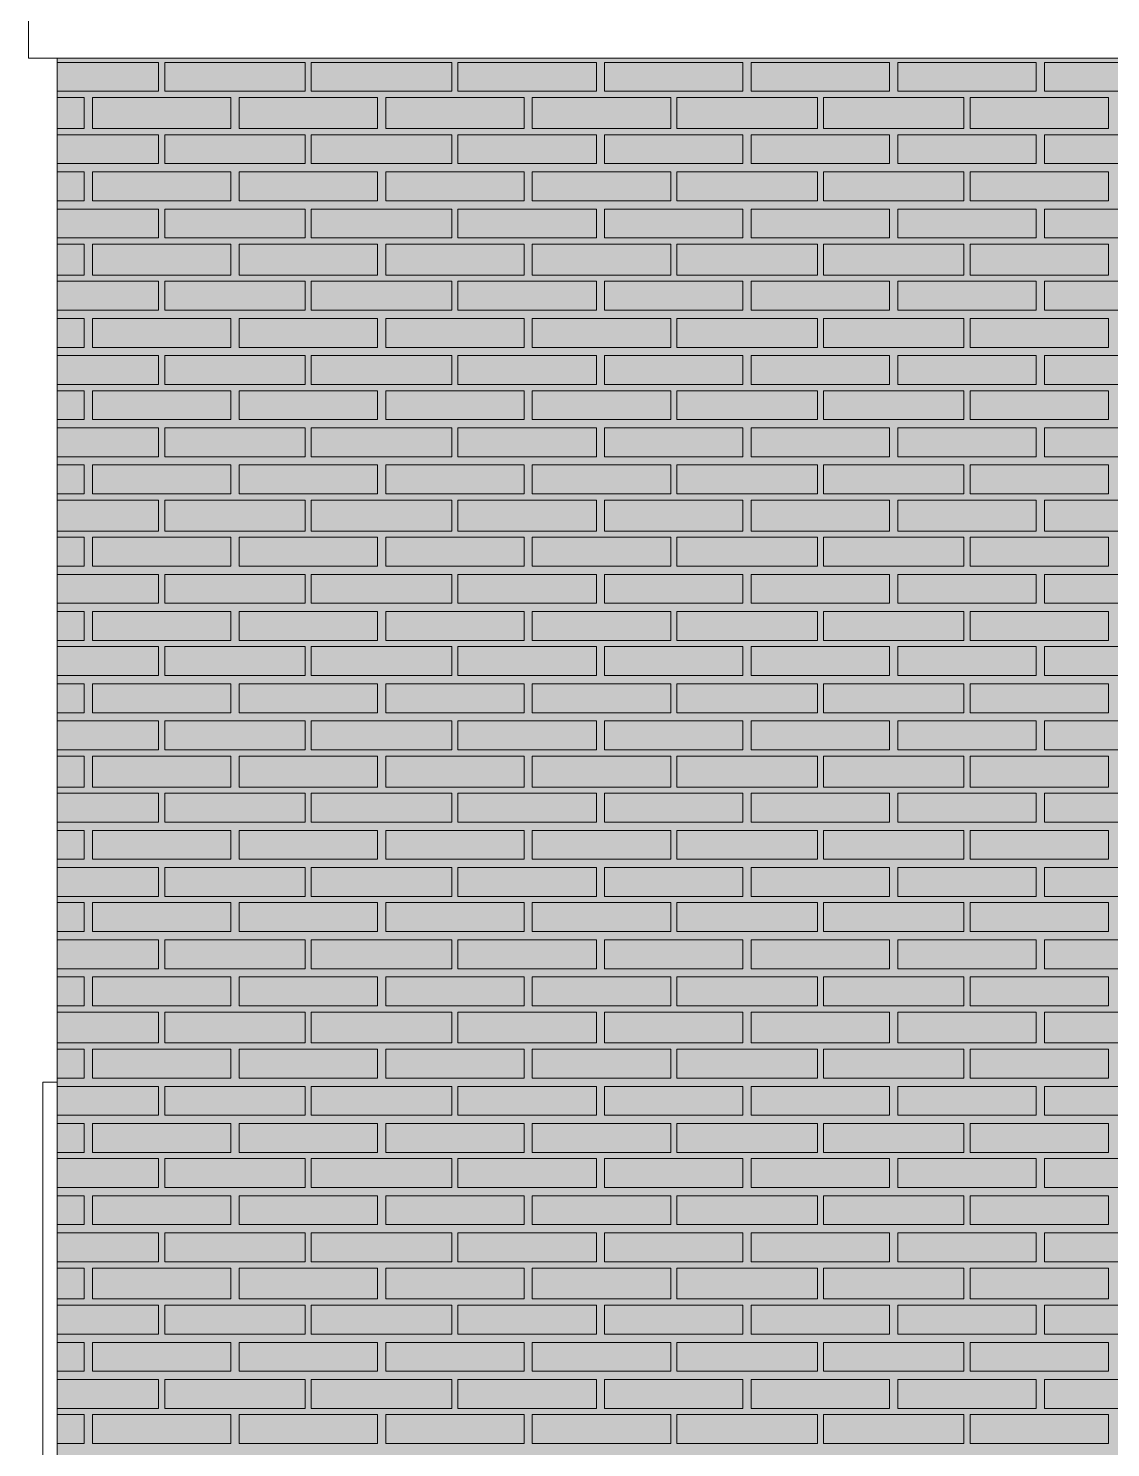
# Model space of a CAD drawing. Header units: millimetres. Extents: x -28928 to 100580, y -22867 to 36490.
# Drawn here: x -21875 to -19658, y 6181 to 9090 of the extents above; entities that cross this region are included whole.
import ezdxf

# ---------------------------------------------------------------- set-up
doc = ezdxf.new("R2010")
doc.units = ezdxf.units.MM
doc.layers.add('PDF _Геометрия', color=7, linetype='Continuous', true_color=0x8f8e8d)
doc.layers.add('PDF _Сплошная заливка', color=7, linetype='Continuous', true_color=0xffffff)

msp = doc.modelspace()

# ---------------------------------------------------------------- hatches: boundary and pattern name
at = {"layer": 'PDF _Сплошная заливка', "true_color": 0xdcd6cf, "transparency": 33554559}
h = msp.add_hatch(color=254, dxfattribs=at)
h.paths.add_polyline_path([(-15922.4, -4713.2), (-15922.4, -1464), (-13823.9, -1464), (-13823.9, -4713.2), (-13561.6, -4713.2), (-13561.6, -1163.6), (-19459.3, -1163.6), (-19459.3, -4713.2), (-17919.3, -4713.2), (-17919.3, -1464), (-16518.9, -1464), (-16518.9, -4713.2)])
h.paths.add_polyline_path([(-19700.5, -482.4), (-9335.1, -482.4), (-9335.1, 4218), (-12072.4, 4218), (-12072.4, 6929.9), (-9335.1, 6929.9), (-9335.1, 9028.4), (-21815.9, 9028.4), (-21815.9, -4713.2), (-19776.6, -4713.2), (-19776.6, -727.8), (-19730.1, -727.8), (-19730.1, -820.9), (-19708.9, -820.9), (-19708.9, -719.3), (-19700.5, -719.3)])
h.paths.add_polyline_path([(-10972.4, -4713.2), (-10972.4, -1464), (-9576.3, -1464), (-9576.3, -4713.2), (-9335.1, -4713.2), (-9335.1, -1163.6), (-13383.9, -1163.6), (-13383.9, -4713.2), (-13121.6, -4713.2), (-13121.6, -1464), (-11323.6, -1464), (-11323.6, -4713.2)])

# ---------------------------------------------------------------- linework, layer by layer
at = {"layer": 'PDF _Геометрия', "color": 7, "lineweight": 9}
for points in [[(-21875.1, 9028.4), (-21875.1, 9151), (29681.1, 9151), (29681.1, 9028.4), (-21875.1, 9028.4), (-21875.1, 9151)], [(-21815.9, -4163.2), (-21845.5, -4163.2), (-21845.5, -4087), (-21845.5, -2813.6), (-21845.5, -1540.1), (-21845.5, -1464), (-21815.9, -1464), (-21815.9, 33.7), (-21845.5, 33.7), (-21845.5, 109.9), (-21845.5, 1383.4), (-21845.5, 2081.4), (-21845.5, 6853.7), (-21845.5, 6929.9), (-21815.9, 6929.9), (-21815.9, 9028.4), (-21815.9, -4713.2), (-19776.6, -4713.2), (-21794.7, -4713.2), (-19776.6, -4713.2)]]:
    msp.add_lwpolyline(points, dxfattribs=at)
at = {"layer": 'PDF _Геометрия', "lineweight": 9}
for points in [[(-21815.9, 9019.9), (-21608.6, 9019.9), (-21608.6, 8960.7), (-21815.9, 8960.7)], [(-21815.9, 8884.5), (-21760.9, 8884.5), (-21760.9, 8948), (-21815.9, 8948)], [(-21815.9, 8871.8), (-21608.6, 8871.8), (-21608.6, 8812.6), (-21815.9, 8812.6)], [(-21815.9, 8736.4), (-21760.9, 8736.4), (-21760.9, 8795.7), (-21815.9, 8795.7)], [(-21815.9, 8719.5), (-21608.6, 8719.5), (-21608.6, 8660.3), (-21815.9, 8660.3)], [(-21815.9, 8584.1), (-21760.9, 8584.1), (-21760.9, 8647.6), (-21815.9, 8647.6)], [(-21815.9, 8571.4), (-21608.6, 8571.4), (-21608.6, 8512.2), (-21815.9, 8512.2)], [(-21815.9, 8436), (-21760.9, 8436), (-21760.9, 8495.3), (-21815.9, 8495.3)], [(-21815.9, 8419.1), (-21608.6, 8419.1), (-21608.6, 8359.9), (-21815.9, 8359.9)], [(-21815.9, 8288), (-21760.9, 8288), (-21760.9, 8347.2), (-21815.9, 8347.2)], [(-21815.9, 8271), (-21608.6, 8271), (-21608.6, 8211.8), (-21815.9, 8211.8)], [(-21815.9, 8135.7), (-21760.9, 8135.7), (-21760.9, 8194.9), (-21815.9, 8194.9)], [(-21815.9, 8123), (-21608.6, 8123), (-21608.6, 8059.5), (-21815.9, 8059.5)], [(-21815.9, 7987.6), (-21760.9, 7987.6), (-21760.9, 8046.8), (-21815.9, 8046.8)], [(-21815.9, 7970.7), (-21608.6, 7970.7), (-21608.6, 7911.4), (-21815.9, 7911.4)], [(-21815.9, 7835.3), (-21760.9, 7835.3), (-21760.9, 7894.5), (-21815.9, 7894.5)], [(-21815.9, 7822.6), (-21608.6, 7822.6), (-21608.6, 7763.4), (-21815.9, 7763.4)], [(-21815.9, 7687.2), (-21760.9, 7687.2), (-21760.9, 7746.4), (-21815.9, 7746.4)], [(-21815.9, 7670.3), (-21608.6, 7670.3), (-21608.6, 7611), (-21815.9, 7611)], [(-21815.9, 7534.9), (-21760.9, 7534.9), (-21760.9, 7598.4), (-21815.9, 7598.4)], [(-21815.9, 7522.2), (-21608.6, 7522.2), (-21608.6, 7463), (-21815.9, 7463)], [(-21815.9, 7386.8), (-21760.9, 7386.8), (-21760.9, 7446), (-21815.9, 7446)], [(-21815.9, 7369.9), (-21608.6, 7369.9), (-21608.6, 7310.7), (-21815.9, 7310.7)], [(-21815.9, 7238.7), (-21760.9, 7238.7), (-21760.9, 7298), (-21815.9, 7298)], [(-21815.9, 7221.8), (-21608.6, 7221.8), (-21608.6, 7162.6), (-21815.9, 7162.6)], [(-21815.9, 7086.4), (-21760.9, 7086.4), (-21760.9, 7145.7), (-21815.9, 7145.7)], [(-21815.9, 7073.7), (-21608.6, 7073.7), (-21608.6, 7010.3), (-21815.9, 7010.3)], [(-21815.9, 6938.4), (-21760.9, 6938.4), (-21760.9, 6997.6), (-21815.9, 6997.6)], [(-21815.9, 6921.4), (-21608.6, 6921.4), (-21608.6, 6862.2), (-21815.9, 6862.2)], [(-21815.9, 6786), (-21760.9, 6786), (-21760.9, 6845.3), (-21815.9, 6845.3)], [(-21815.9, 6773.4), (-21608.6, 6773.4), (-21608.6, 6714.1), (-21815.9, 6714.1)], [(-21815.9, 6638), (-21760.9, 6638), (-21760.9, 6697.2), (-21815.9, 6697.2)], [(-21815.9, 6621), (-21608.6, 6621), (-21608.6, 6561.8), (-21815.9, 6561.8)], [(-21815.9, 6485.7), (-21760.9, 6485.7), (-21760.9, 6549.1), (-21815.9, 6549.1)], [(-21815.9, 6473), (-21608.6, 6473), (-21608.6, 6413.7), (-21815.9, 6413.7)], [(-21815.9, 6337.6), (-21760.9, 6337.6), (-21760.9, 6396.8), (-21815.9, 6396.8)], [(-21815.9, 6320.7), (-21608.6, 6320.7), (-21608.6, 6261.4), (-21815.9, 6261.4)], [(-21815.9, 6189.5), (-21760.9, 6189.5), (-21760.9, 6248.7), (-21815.9, 6248.7)]]:
    msp.add_lwpolyline(points, dxfattribs=at)
for points in [[(-21308.2, 9019.9), (-21308.2, 8960.7), (-21595.9, 8960.7), (-21595.9, 9019.9)], [(-21007.8, 9019.9), (-21007.8, 8960.7), (-21295.5, 8960.7), (-21295.5, 9019.9)], [(-20711.6, 9019.9), (-20711.6, 8960.7), (-20995.1, 8960.7), (-20995.1, 9019.9)], [(-20411.3, 9019.9), (-20411.3, 8960.7), (-20694.7, 8960.7), (-20694.7, 9019.9)], [(-20110.9, 9019.9), (-20110.9, 8960.7), (-20394.3, 8960.7), (-20394.3, 9019.9)], [(-19810.5, 9019.9), (-19810.5, 8960.7), (-20093.9, 8960.7), (-20093.9, 9019.9)], [(-19510.1, 9019.9), (-19510.1, 8960.7), (-19793.6, 8960.7), (-19793.6, 9019.9)], [(-21460.5, 8884.5), (-21600.1, 8884.5), (-21743.9, 8884.5), (-21743.9, 8948), (-21600.1, 8948), (-21460.5, 8948)], [(-21160.1, 8884.5), (-21299.7, 8884.5), (-21443.6, 8884.5), (-21443.6, 8948), (-21299.7, 8948), (-21160.1, 8948)], [(-20859.7, 8884.5), (-21003.6, 8884.5), (-21143.2, 8884.5), (-21143.2, 8948), (-21003.6, 8948), (-20859.7, 8948)], [(-20559.3, 8884.5), (-20703.2, 8884.5), (-20842.8, 8884.5), (-20842.8, 8948), (-20703.2, 8948), (-20559.3, 8948)], [(-20258.9, 8884.5), (-20402.8, 8884.5), (-20546.6, 8884.5), (-20546.6, 8948), (-20402.8, 8948), (-20258.9, 8948)], [(-19958.6, 8884.5), (-20102.4, 8884.5), (-20246.3, 8884.5), (-20246.3, 8948), (-20102.4, 8948), (-19958.6, 8948)], [(-19662.4, 8884.5), (-19802, 8884.5), (-19945.9, 8884.5), (-19945.9, 8948), (-19802, 8948), (-19662.4, 8948)], [(-21308.2, 8871.8), (-21308.2, 8812.6), (-21595.9, 8812.6), (-21595.9, 8871.8)], [(-21007.8, 8871.8), (-21007.8, 8812.6), (-21295.5, 8812.6), (-21295.5, 8871.8)], [(-20711.6, 8871.8), (-20711.6, 8812.6), (-20995.1, 8812.6), (-20995.1, 8871.8)], [(-20411.3, 8871.8), (-20411.3, 8812.6), (-20694.7, 8812.6), (-20694.7, 8871.8)], [(-20110.9, 8871.8), (-20110.9, 8812.6), (-20394.3, 8812.6), (-20394.3, 8871.8)], [(-19810.5, 8871.8), (-19810.5, 8812.6), (-20093.9, 8812.6), (-20093.9, 8871.8)], [(-19510.1, 8871.8), (-19510.1, 8812.6), (-19793.6, 8812.6), (-19793.6, 8871.8)], [(-21460.5, 8736.4), (-21600.1, 8736.4), (-21743.9, 8736.4), (-21743.9, 8795.7), (-21600.1, 8795.7), (-21460.5, 8795.7)], [(-21160.1, 8736.4), (-21299.7, 8736.4), (-21443.6, 8736.4), (-21443.6, 8795.7), (-21299.7, 8795.7), (-21160.1, 8795.7)], [(-20859.7, 8736.4), (-21003.6, 8736.4), (-21143.2, 8736.4), (-21143.2, 8795.7), (-21003.6, 8795.7), (-20859.7, 8795.7)], [(-20559.3, 8736.4), (-20703.2, 8736.4), (-20842.8, 8736.4), (-20842.8, 8795.7), (-20703.2, 8795.7), (-20559.3, 8795.7)], [(-20258.9, 8736.4), (-20402.8, 8736.4), (-20546.6, 8736.4), (-20546.6, 8795.7), (-20402.8, 8795.7), (-20258.9, 8795.7)], [(-19958.6, 8736.4), (-20102.4, 8736.4), (-20246.3, 8736.4), (-20246.3, 8795.7), (-20102.4, 8795.7), (-19958.6, 8795.7)], [(-19662.4, 8736.4), (-19802, 8736.4), (-19945.9, 8736.4), (-19945.9, 8795.7), (-19802, 8795.7), (-19662.4, 8795.7)], [(-21308.2, 8719.5), (-21308.2, 8660.3), (-21595.9, 8660.3), (-21595.9, 8719.5)], [(-21007.8, 8719.5), (-21007.8, 8660.3), (-21295.5, 8660.3), (-21295.5, 8719.5)], [(-20711.6, 8719.5), (-20711.6, 8660.3), (-20995.1, 8660.3), (-20995.1, 8719.5)], [(-20411.3, 8719.5), (-20411.3, 8660.3), (-20694.7, 8660.3), (-20694.7, 8719.5)], [(-20110.9, 8719.5), (-20110.9, 8660.3), (-20394.3, 8660.3), (-20394.3, 8719.5)], [(-19810.5, 8719.5), (-19810.5, 8660.3), (-20093.9, 8660.3), (-20093.9, 8719.5)], [(-19510.1, 8719.5), (-19510.1, 8660.3), (-19793.6, 8660.3), (-19793.6, 8719.5)], [(-21460.5, 8584.1), (-21600.1, 8584.1), (-21743.9, 8584.1), (-21743.9, 8647.6), (-21600.1, 8647.6), (-21460.5, 8647.6)], [(-21160.1, 8584.1), (-21299.7, 8584.1), (-21443.6, 8584.1), (-21443.6, 8647.6), (-21299.7, 8647.6), (-21160.1, 8647.6)], [(-20859.7, 8584.1), (-21003.6, 8584.1), (-21143.2, 8584.1), (-21143.2, 8647.6), (-21003.6, 8647.6), (-20859.7, 8647.6)], [(-20559.3, 8584.1), (-20703.2, 8584.1), (-20842.8, 8584.1), (-20842.8, 8647.6), (-20703.2, 8647.6), (-20559.3, 8647.6)], [(-20258.9, 8584.1), (-20402.8, 8584.1), (-20546.6, 8584.1), (-20546.6, 8647.6), (-20402.8, 8647.6), (-20258.9, 8647.6)], [(-19958.6, 8584.1), (-20102.4, 8584.1), (-20246.3, 8584.1), (-20246.3, 8647.6), (-20102.4, 8647.6), (-19958.6, 8647.6)], [(-19662.4, 8584.1), (-19802, 8584.1), (-19945.9, 8584.1), (-19945.9, 8647.6), (-19802, 8647.6), (-19662.4, 8647.6)], [(-21308.2, 8571.4), (-21308.2, 8512.2), (-21595.9, 8512.2), (-21595.9, 8571.4)], [(-21007.8, 8571.4), (-21007.8, 8512.2), (-21295.5, 8512.2), (-21295.5, 8571.4)], [(-20711.6, 8571.4), (-20711.6, 8512.2), (-20995.1, 8512.2), (-20995.1, 8571.4)], [(-20411.3, 8571.4), (-20411.3, 8512.2), (-20694.7, 8512.2), (-20694.7, 8571.4)], [(-20110.9, 8571.4), (-20110.9, 8512.2), (-20394.3, 8512.2), (-20394.3, 8571.4)], [(-19810.5, 8571.4), (-19810.5, 8512.2), (-20093.9, 8512.2), (-20093.9, 8571.4)], [(-19510.1, 8571.4), (-19510.1, 8512.2), (-19793.6, 8512.2), (-19793.6, 8571.4)], [(-21460.5, 8436), (-21600.1, 8436), (-21743.9, 8436), (-21743.9, 8495.3), (-21600.1, 8495.3), (-21460.5, 8495.3)], [(-21160.1, 8436), (-21299.7, 8436), (-21443.6, 8436), (-21443.6, 8495.3), (-21299.7, 8495.3), (-21160.1, 8495.3)], [(-20859.7, 8436), (-21003.6, 8436), (-21143.2, 8436), (-21143.2, 8495.3), (-21003.6, 8495.3), (-20859.7, 8495.3)], [(-20559.3, 8436), (-20703.2, 8436), (-20842.8, 8436), (-20842.8, 8495.3), (-20703.2, 8495.3), (-20559.3, 8495.3)], [(-20258.9, 8436), (-20402.8, 8436), (-20546.6, 8436), (-20546.6, 8495.3), (-20402.8, 8495.3), (-20258.9, 8495.3)], [(-19958.6, 8436), (-20102.4, 8436), (-20246.3, 8436), (-20246.3, 8495.3), (-20102.4, 8495.3), (-19958.6, 8495.3)], [(-19662.4, 8436), (-19802, 8436), (-19945.9, 8436), (-19945.9, 8495.3), (-19802, 8495.3), (-19662.4, 8495.3)], [(-21308.2, 8419.1), (-21308.2, 8359.9), (-21595.9, 8359.9), (-21595.9, 8419.1)], [(-21007.8, 8419.1), (-21007.8, 8359.9), (-21295.5, 8359.9), (-21295.5, 8419.1)], [(-20711.6, 8419.1), (-20711.6, 8359.9), (-20995.1, 8359.9), (-20995.1, 8419.1)], [(-20411.3, 8419.1), (-20411.3, 8359.9), (-20694.7, 8359.9), (-20694.7, 8419.1)], [(-20110.9, 8419.1), (-20110.9, 8359.9), (-20394.3, 8359.9), (-20394.3, 8419.1)], [(-19810.5, 8419.1), (-19810.5, 8359.9), (-20093.9, 8359.9), (-20093.9, 8419.1)], [(-19510.1, 8419.1), (-19510.1, 8359.9), (-19793.6, 8359.9), (-19793.6, 8419.1)], [(-21460.5, 8288), (-21600.1, 8288), (-21743.9, 8288), (-21743.9, 8347.2), (-21600.1, 8347.2), (-21460.5, 8347.2)], [(-21160.1, 8288), (-21299.7, 8288), (-21443.6, 8288), (-21443.6, 8347.2), (-21299.7, 8347.2), (-21160.1, 8347.2)], [(-20859.7, 8288), (-21003.6, 8288), (-21143.2, 8288), (-21143.2, 8347.2), (-21003.6, 8347.2), (-20859.7, 8347.2)], [(-20559.3, 8288), (-20703.2, 8288), (-20842.8, 8288), (-20842.8, 8347.2), (-20703.2, 8347.2), (-20559.3, 8347.2)], [(-20258.9, 8288), (-20402.8, 8288), (-20546.6, 8288), (-20546.6, 8347.2), (-20402.8, 8347.2), (-20258.9, 8347.2)], [(-19958.6, 8288), (-20102.4, 8288), (-20246.3, 8288), (-20246.3, 8347.2), (-20102.4, 8347.2), (-19958.6, 8347.2)], [(-19662.4, 8288), (-19802, 8288), (-19945.9, 8288), (-19945.9, 8347.2), (-19802, 8347.2), (-19662.4, 8347.2)], [(-21308.2, 8271), (-21308.2, 8211.8), (-21595.9, 8211.8), (-21595.9, 8271)], [(-21007.8, 8271), (-21007.8, 8211.8), (-21295.5, 8211.8), (-21295.5, 8271)], [(-20711.6, 8271), (-20711.6, 8211.8), (-20995.1, 8211.8), (-20995.1, 8271)], [(-20411.3, 8271), (-20411.3, 8211.8), (-20694.7, 8211.8), (-20694.7, 8271)], [(-20110.9, 8271), (-20110.9, 8211.8), (-20394.3, 8211.8), (-20394.3, 8271)], [(-19810.5, 8271), (-19810.5, 8211.8), (-20093.9, 8211.8), (-20093.9, 8271)], [(-19510.1, 8271), (-19510.1, 8211.8), (-19793.6, 8211.8), (-19793.6, 8271)], [(-21460.5, 8135.7), (-21600.1, 8135.7), (-21743.9, 8135.7), (-21743.9, 8194.9), (-21600.1, 8194.9), (-21460.5, 8194.9)], [(-21160.1, 8135.7), (-21299.7, 8135.7), (-21443.6, 8135.7), (-21443.6, 8194.9), (-21299.7, 8194.9), (-21160.1, 8194.9)], [(-20859.7, 8135.7), (-21003.6, 8135.7), (-21143.2, 8135.7), (-21143.2, 8194.9), (-21003.6, 8194.9), (-20859.7, 8194.9)], [(-20559.3, 8135.7), (-20703.2, 8135.7), (-20842.8, 8135.7), (-20842.8, 8194.9), (-20703.2, 8194.9), (-20559.3, 8194.9)], [(-20258.9, 8135.7), (-20402.8, 8135.7), (-20546.6, 8135.7), (-20546.6, 8194.9), (-20402.8, 8194.9), (-20258.9, 8194.9)], [(-19958.6, 8135.7), (-20102.4, 8135.7), (-20246.3, 8135.7), (-20246.3, 8194.9), (-20102.4, 8194.9), (-19958.6, 8194.9)], [(-19662.4, 8135.7), (-19802, 8135.7), (-19945.9, 8135.7), (-19945.9, 8194.9), (-19802, 8194.9), (-19662.4, 8194.9)], [(-21308.2, 8123), (-21308.2, 8059.5), (-21595.9, 8059.5), (-21595.9, 8123)], [(-21007.8, 8123), (-21007.8, 8059.5), (-21295.5, 8059.5), (-21295.5, 8123)], [(-20711.6, 8123), (-20711.6, 8059.5), (-20995.1, 8059.5), (-20995.1, 8123)], [(-20411.3, 8123), (-20411.3, 8059.5), (-20694.7, 8059.5), (-20694.7, 8123)], [(-20110.9, 8123), (-20110.9, 8059.5), (-20394.3, 8059.5), (-20394.3, 8123)], [(-19810.5, 8123), (-19810.5, 8059.5), (-20093.9, 8059.5), (-20093.9, 8123)], [(-19510.1, 8123), (-19510.1, 8059.5), (-19793.6, 8059.5), (-19793.6, 8123)], [(-21460.5, 7987.6), (-21600.1, 7987.6), (-21743.9, 7987.6), (-21743.9, 8046.8), (-21600.1, 8046.8), (-21460.5, 8046.8)], [(-21160.1, 7987.6), (-21299.7, 7987.6), (-21443.6, 7987.6), (-21443.6, 8046.8), (-21299.7, 8046.8), (-21160.1, 8046.8)], [(-20859.7, 7987.6), (-21003.6, 7987.6), (-21143.2, 7987.6), (-21143.2, 8046.8), (-21003.6, 8046.8), (-20859.7, 8046.8)], [(-20559.3, 7987.6), (-20703.2, 7987.6), (-20842.8, 7987.6), (-20842.8, 8046.8), (-20703.2, 8046.8), (-20559.3, 8046.8)], [(-20258.9, 7987.6), (-20402.8, 7987.6), (-20546.6, 7987.6), (-20546.6, 8046.8), (-20402.8, 8046.8), (-20258.9, 8046.8)], [(-19958.6, 7987.6), (-20102.4, 7987.6), (-20246.3, 7987.6), (-20246.3, 8046.8), (-20102.4, 8046.8), (-19958.6, 8046.8)], [(-19662.4, 7987.6), (-19802, 7987.6), (-19945.9, 7987.6), (-19945.9, 8046.8), (-19802, 8046.8), (-19662.4, 8046.8)], [(-21308.2, 7970.7), (-21308.2, 7911.4), (-21595.9, 7911.4), (-21595.9, 7970.7)], [(-21007.8, 7970.7), (-21007.8, 7911.4), (-21295.5, 7911.4), (-21295.5, 7970.7)], [(-20711.6, 7970.7), (-20711.6, 7911.4), (-20995.1, 7911.4), (-20995.1, 7970.7)], [(-20411.3, 7970.7), (-20411.3, 7911.4), (-20694.7, 7911.4), (-20694.7, 7970.7)], [(-20110.9, 7970.7), (-20110.9, 7911.4), (-20394.3, 7911.4), (-20394.3, 7970.7)], [(-19810.5, 7970.7), (-19810.5, 7911.4), (-20093.9, 7911.4), (-20093.9, 7970.7)], [(-19510.1, 7970.7), (-19510.1, 7911.4), (-19793.6, 7911.4), (-19793.6, 7970.7)], [(-21460.5, 7835.3), (-21600.1, 7835.3), (-21743.9, 7835.3), (-21743.9, 7894.5), (-21600.1, 7894.5), (-21460.5, 7894.5)], [(-21160.1, 7835.3), (-21299.7, 7835.3), (-21443.6, 7835.3), (-21443.6, 7894.5), (-21299.7, 7894.5), (-21160.1, 7894.5)], [(-20859.7, 7835.3), (-21003.6, 7835.3), (-21143.2, 7835.3), (-21143.2, 7894.5), (-21003.6, 7894.5), (-20859.7, 7894.5)], [(-20559.3, 7835.3), (-20703.2, 7835.3), (-20842.8, 7835.3), (-20842.8, 7894.5), (-20703.2, 7894.5), (-20559.3, 7894.5)], [(-20258.9, 7835.3), (-20402.8, 7835.3), (-20546.6, 7835.3), (-20546.6, 7894.5), (-20402.8, 7894.5), (-20258.9, 7894.5)], [(-19958.6, 7835.3), (-20102.4, 7835.3), (-20246.3, 7835.3), (-20246.3, 7894.5), (-20102.4, 7894.5), (-19958.6, 7894.5)], [(-19662.4, 7835.3), (-19802, 7835.3), (-19945.9, 7835.3), (-19945.9, 7894.5), (-19802, 7894.5), (-19662.4, 7894.5)], [(-21308.2, 7822.6), (-21308.2, 7763.4), (-21595.9, 7763.4), (-21595.9, 7822.6)], [(-21007.8, 7822.6), (-21007.8, 7763.4), (-21295.5, 7763.4), (-21295.5, 7822.6)], [(-20711.6, 7822.6), (-20711.6, 7763.4), (-20995.1, 7763.4), (-20995.1, 7822.6)], [(-20411.3, 7822.6), (-20411.3, 7763.4), (-20694.7, 7763.4), (-20694.7, 7822.6)], [(-20110.9, 7822.6), (-20110.9, 7763.4), (-20394.3, 7763.4), (-20394.3, 7822.6)], [(-19810.5, 7822.6), (-19810.5, 7763.4), (-20093.9, 7763.4), (-20093.9, 7822.6)], [(-19510.1, 7822.6), (-19510.1, 7763.4), (-19793.6, 7763.4), (-19793.6, 7822.6)], [(-21460.5, 7687.2), (-21600.1, 7687.2), (-21743.9, 7687.2), (-21743.9, 7746.4), (-21600.1, 7746.4), (-21460.5, 7746.4)], [(-21160.1, 7687.2), (-21299.7, 7687.2), (-21443.6, 7687.2), (-21443.6, 7746.4), (-21299.7, 7746.4), (-21160.1, 7746.4)], [(-20859.7, 7687.2), (-21003.6, 7687.2), (-21143.2, 7687.2), (-21143.2, 7746.4), (-21003.6, 7746.4), (-20859.7, 7746.4)], [(-20559.3, 7687.2), (-20703.2, 7687.2), (-20842.8, 7687.2), (-20842.8, 7746.4), (-20703.2, 7746.4), (-20559.3, 7746.4)], [(-20258.9, 7687.2), (-20402.8, 7687.2), (-20546.6, 7687.2), (-20546.6, 7746.4), (-20402.8, 7746.4), (-20258.9, 7746.4)], [(-19958.6, 7687.2), (-20102.4, 7687.2), (-20246.3, 7687.2), (-20246.3, 7746.4), (-20102.4, 7746.4), (-19958.6, 7746.4)], [(-19662.4, 7687.2), (-19802, 7687.2), (-19945.9, 7687.2), (-19945.9, 7746.4), (-19802, 7746.4), (-19662.4, 7746.4)], [(-21308.2, 7670.3), (-21308.2, 7611), (-21595.9, 7611), (-21595.9, 7670.3)], [(-21007.8, 7670.3), (-21007.8, 7611), (-21295.5, 7611), (-21295.5, 7670.3)], [(-20711.6, 7670.3), (-20711.6, 7611), (-20995.1, 7611), (-20995.1, 7670.3)], [(-20411.3, 7670.3), (-20411.3, 7611), (-20694.7, 7611), (-20694.7, 7670.3)], [(-20110.9, 7670.3), (-20110.9, 7611), (-20394.3, 7611), (-20394.3, 7670.3)], [(-19810.5, 7670.3), (-19810.5, 7611), (-20093.9, 7611), (-20093.9, 7670.3)], [(-19510.1, 7670.3), (-19510.1, 7611), (-19793.6, 7611), (-19793.6, 7670.3)], [(-21460.5, 7534.9), (-21600.1, 7534.9), (-21743.9, 7534.9), (-21743.9, 7598.4), (-21600.1, 7598.4), (-21460.5, 7598.4)], [(-21160.1, 7534.9), (-21299.7, 7534.9), (-21443.6, 7534.9), (-21443.6, 7598.4), (-21299.7, 7598.4), (-21160.1, 7598.4)], [(-20859.7, 7534.9), (-21003.6, 7534.9), (-21143.2, 7534.9), (-21143.2, 7598.4), (-21003.6, 7598.4), (-20859.7, 7598.4)], [(-20559.3, 7534.9), (-20703.2, 7534.9), (-20842.8, 7534.9), (-20842.8, 7598.4), (-20703.2, 7598.4), (-20559.3, 7598.4)], [(-20258.9, 7534.9), (-20402.8, 7534.9), (-20546.6, 7534.9), (-20546.6, 7598.4), (-20402.8, 7598.4), (-20258.9, 7598.4)], [(-19958.6, 7534.9), (-20102.4, 7534.9), (-20246.3, 7534.9), (-20246.3, 7598.4), (-20102.4, 7598.4), (-19958.6, 7598.4)], [(-19662.4, 7534.9), (-19802, 7534.9), (-19945.9, 7534.9), (-19945.9, 7598.4), (-19802, 7598.4), (-19662.4, 7598.4)], [(-21308.2, 7522.2), (-21308.2, 7463), (-21595.9, 7463), (-21595.9, 7522.2)], [(-21007.8, 7522.2), (-21007.8, 7463), (-21295.5, 7463), (-21295.5, 7522.2)], [(-20711.6, 7522.2), (-20711.6, 7463), (-20995.1, 7463), (-20995.1, 7522.2)], [(-20411.3, 7522.2), (-20411.3, 7463), (-20694.7, 7463), (-20694.7, 7522.2)], [(-20110.9, 7522.2), (-20110.9, 7463), (-20394.3, 7463), (-20394.3, 7522.2)], [(-19810.5, 7522.2), (-19810.5, 7463), (-20093.9, 7463), (-20093.9, 7522.2)], [(-19510.1, 7522.2), (-19510.1, 7463), (-19793.6, 7463), (-19793.6, 7522.2)], [(-21460.5, 7386.8), (-21600.1, 7386.8), (-21743.9, 7386.8), (-21743.9, 7446), (-21600.1, 7446), (-21460.5, 7446)], [(-21160.1, 7386.8), (-21299.7, 7386.8), (-21443.6, 7386.8), (-21443.6, 7446), (-21299.7, 7446), (-21160.1, 7446)], [(-20859.7, 7386.8), (-21003.6, 7386.8), (-21143.2, 7386.8), (-21143.2, 7446), (-21003.6, 7446), (-20859.7, 7446)], [(-20559.3, 7386.8), (-20703.2, 7386.8), (-20842.8, 7386.8), (-20842.8, 7446), (-20703.2, 7446), (-20559.3, 7446)], [(-20258.9, 7386.8), (-20402.8, 7386.8), (-20546.6, 7386.8), (-20546.6, 7446), (-20402.8, 7446), (-20258.9, 7446)], [(-19958.6, 7386.8), (-20102.4, 7386.8), (-20246.3, 7386.8), (-20246.3, 7446), (-20102.4, 7446), (-19958.6, 7446)], [(-19662.4, 7386.8), (-19802, 7386.8), (-19945.9, 7386.8), (-19945.9, 7446), (-19802, 7446), (-19662.4, 7446)], [(-21308.2, 7369.9), (-21308.2, 7310.7), (-21595.9, 7310.7), (-21595.9, 7369.9)], [(-21007.8, 7369.9), (-21007.8, 7310.7), (-21295.5, 7310.7), (-21295.5, 7369.9)], [(-20711.6, 7369.9), (-20711.6, 7310.7), (-20995.1, 7310.7), (-20995.1, 7369.9)], [(-20411.3, 7369.9), (-20411.3, 7310.7), (-20694.7, 7310.7), (-20694.7, 7369.9)], [(-20110.9, 7369.9), (-20110.9, 7310.7), (-20394.3, 7310.7), (-20394.3, 7369.9)], [(-19810.5, 7369.9), (-19810.5, 7310.7), (-20093.9, 7310.7), (-20093.9, 7369.9)], [(-19510.1, 7369.9), (-19510.1, 7310.7), (-19793.6, 7310.7), (-19793.6, 7369.9)], [(-21460.5, 7238.7), (-21600.1, 7238.7), (-21743.9, 7238.7), (-21743.9, 7298), (-21600.1, 7298), (-21460.5, 7298)], [(-21160.1, 7238.7), (-21299.7, 7238.7), (-21443.6, 7238.7), (-21443.6, 7298), (-21299.7, 7298), (-21160.1, 7298)], [(-20859.7, 7238.7), (-21003.6, 7238.7), (-21143.2, 7238.7), (-21143.2, 7298), (-21003.6, 7298), (-20859.7, 7298)], [(-20559.3, 7238.7), (-20703.2, 7238.7), (-20842.8, 7238.7), (-20842.8, 7298), (-20703.2, 7298), (-20559.3, 7298)], [(-20258.9, 7238.7), (-20402.8, 7238.7), (-20546.6, 7238.7), (-20546.6, 7298), (-20402.8, 7298), (-20258.9, 7298)], [(-19958.6, 7238.7), (-20102.4, 7238.7), (-20246.3, 7238.7), (-20246.3, 7298), (-20102.4, 7298), (-19958.6, 7298)], [(-19662.4, 7238.7), (-19802, 7238.7), (-19945.9, 7238.7), (-19945.9, 7298), (-19802, 7298), (-19662.4, 7298)], [(-21308.2, 7221.8), (-21308.2, 7162.6), (-21595.9, 7162.6), (-21595.9, 7221.8)], [(-21007.8, 7221.8), (-21007.8, 7162.6), (-21295.5, 7162.6), (-21295.5, 7221.8)], [(-20711.6, 7221.8), (-20711.6, 7162.6), (-20995.1, 7162.6), (-20995.1, 7221.8)], [(-20411.3, 7221.8), (-20411.3, 7162.6), (-20694.7, 7162.6), (-20694.7, 7221.8)], [(-20110.9, 7221.8), (-20110.9, 7162.6), (-20394.3, 7162.6), (-20394.3, 7221.8)], [(-19810.5, 7221.8), (-19810.5, 7162.6), (-20093.9, 7162.6), (-20093.9, 7221.8)], [(-19510.1, 7221.8), (-19510.1, 7162.6), (-19793.6, 7162.6), (-19793.6, 7221.8)], [(-21460.5, 7086.4), (-21600.1, 7086.4), (-21743.9, 7086.4), (-21743.9, 7145.7), (-21600.1, 7145.7), (-21460.5, 7145.7)], [(-21160.1, 7086.4), (-21299.7, 7086.4), (-21443.6, 7086.4), (-21443.6, 7145.7), (-21299.7, 7145.7), (-21160.1, 7145.7)], [(-20859.7, 7086.4), (-21003.6, 7086.4), (-21143.2, 7086.4), (-21143.2, 7145.7), (-21003.6, 7145.7), (-20859.7, 7145.7)], [(-20559.3, 7086.4), (-20703.2, 7086.4), (-20842.8, 7086.4), (-20842.8, 7145.7), (-20703.2, 7145.7), (-20559.3, 7145.7)], [(-20258.9, 7086.4), (-20402.8, 7086.4), (-20546.6, 7086.4), (-20546.6, 7145.7), (-20402.8, 7145.7), (-20258.9, 7145.7)], [(-19958.6, 7086.4), (-20102.4, 7086.4), (-20246.3, 7086.4), (-20246.3, 7145.7), (-20102.4, 7145.7), (-19958.6, 7145.7)], [(-19662.4, 7086.4), (-19802, 7086.4), (-19945.9, 7086.4), (-19945.9, 7145.7), (-19802, 7145.7), (-19662.4, 7145.7)], [(-21308.2, 7073.7), (-21308.2, 7010.3), (-21595.9, 7010.3), (-21595.9, 7073.7)], [(-21007.8, 7073.7), (-21007.8, 7010.3), (-21295.5, 7010.3), (-21295.5, 7073.7)], [(-20711.6, 7073.7), (-20711.6, 7010.3), (-20995.1, 7010.3), (-20995.1, 7073.7)], [(-20411.3, 7073.7), (-20411.3, 7010.3), (-20694.7, 7010.3), (-20694.7, 7073.7)], [(-20110.9, 7073.7), (-20110.9, 7010.3), (-20394.3, 7010.3), (-20394.3, 7073.7)], [(-19810.5, 7073.7), (-19810.5, 7010.3), (-20093.9, 7010.3), (-20093.9, 7073.7)], [(-19510.1, 7073.7), (-19510.1, 7010.3), (-19793.6, 7010.3), (-19793.6, 7073.7)], [(-21460.5, 6938.4), (-21600.1, 6938.4), (-21743.9, 6938.4), (-21743.9, 6997.6), (-21600.1, 6997.6), (-21460.5, 6997.6)], [(-21160.1, 6938.4), (-21299.7, 6938.4), (-21443.6, 6938.4), (-21443.6, 6997.6), (-21299.7, 6997.6), (-21160.1, 6997.6)], [(-20859.7, 6938.4), (-21003.6, 6938.4), (-21143.2, 6938.4), (-21143.2, 6997.6), (-21003.6, 6997.6), (-20859.7, 6997.6)], [(-20559.3, 6938.4), (-20703.2, 6938.4), (-20842.8, 6938.4), (-20842.8, 6997.6), (-20703.2, 6997.6), (-20559.3, 6997.6)], [(-20258.9, 6938.4), (-20402.8, 6938.4), (-20546.6, 6938.4), (-20546.6, 6997.6), (-20402.8, 6997.6), (-20258.9, 6997.6)], [(-19958.6, 6938.4), (-20102.4, 6938.4), (-20246.3, 6938.4), (-20246.3, 6997.6), (-20102.4, 6997.6), (-19958.6, 6997.6)], [(-19662.4, 6938.4), (-19802, 6938.4), (-19945.9, 6938.4), (-19945.9, 6997.6), (-19802, 6997.6), (-19662.4, 6997.6)], [(-21308.2, 6921.4), (-21308.2, 6862.2), (-21595.9, 6862.2), (-21595.9, 6921.4)], [(-21007.8, 6921.4), (-21007.8, 6862.2), (-21295.5, 6862.2), (-21295.5, 6921.4)], [(-20711.6, 6921.4), (-20711.6, 6862.2), (-20995.1, 6862.2), (-20995.1, 6921.4)], [(-20411.3, 6921.4), (-20411.3, 6862.2), (-20694.7, 6862.2), (-20694.7, 6921.4)], [(-20110.9, 6921.4), (-20110.9, 6862.2), (-20394.3, 6862.2), (-20394.3, 6921.4)], [(-19810.5, 6921.4), (-19810.5, 6862.2), (-20093.9, 6862.2), (-20093.9, 6921.4)], [(-19510.1, 6921.4), (-19510.1, 6862.2), (-19793.6, 6862.2), (-19793.6, 6921.4)], [(-21460.5, 6786), (-21600.1, 6786), (-21743.9, 6786), (-21743.9, 6845.3), (-21600.1, 6845.3), (-21460.5, 6845.3)], [(-21160.1, 6786), (-21299.7, 6786), (-21443.6, 6786), (-21443.6, 6845.3), (-21299.7, 6845.3), (-21160.1, 6845.3)], [(-20859.7, 6786), (-21003.6, 6786), (-21143.2, 6786), (-21143.2, 6845.3), (-21003.6, 6845.3), (-20859.7, 6845.3)], [(-20559.3, 6786), (-20703.2, 6786), (-20842.8, 6786), (-20842.8, 6845.3), (-20703.2, 6845.3), (-20559.3, 6845.3)], [(-20258.9, 6786), (-20402.8, 6786), (-20546.6, 6786), (-20546.6, 6845.3), (-20402.8, 6845.3), (-20258.9, 6845.3)], [(-19958.6, 6786), (-20102.4, 6786), (-20246.3, 6786), (-20246.3, 6845.3), (-20102.4, 6845.3), (-19958.6, 6845.3)], [(-19662.4, 6786), (-19802, 6786), (-19945.9, 6786), (-19945.9, 6845.3), (-19802, 6845.3), (-19662.4, 6845.3)], [(-21308.2, 6773.4), (-21308.2, 6714.1), (-21595.9, 6714.1), (-21595.9, 6773.4)], [(-21007.8, 6773.4), (-21007.8, 6714.1), (-21295.5, 6714.1), (-21295.5, 6773.4)], [(-20711.6, 6773.4), (-20711.6, 6714.1), (-20995.1, 6714.1), (-20995.1, 6773.4)], [(-20411.3, 6773.4), (-20411.3, 6714.1), (-20694.7, 6714.1), (-20694.7, 6773.4)], [(-20110.9, 6773.4), (-20110.9, 6714.1), (-20394.3, 6714.1), (-20394.3, 6773.4)], [(-19810.5, 6773.4), (-19810.5, 6714.1), (-20093.9, 6714.1), (-20093.9, 6773.4)], [(-19510.1, 6773.4), (-19510.1, 6714.1), (-19793.6, 6714.1), (-19793.6, 6773.4)], [(-21460.5, 6638), (-21600.1, 6638), (-21743.9, 6638), (-21743.9, 6697.2), (-21600.1, 6697.2), (-21460.5, 6697.2)], [(-21160.1, 6638), (-21299.7, 6638), (-21443.6, 6638), (-21443.6, 6697.2), (-21299.7, 6697.2), (-21160.1, 6697.2)], [(-20859.7, 6638), (-21003.6, 6638), (-21143.2, 6638), (-21143.2, 6697.2), (-21003.6, 6697.2), (-20859.7, 6697.2)], [(-20559.3, 6638), (-20703.2, 6638), (-20842.8, 6638), (-20842.8, 6697.2), (-20703.2, 6697.2), (-20559.3, 6697.2)], [(-20258.9, 6638), (-20402.8, 6638), (-20546.6, 6638), (-20546.6, 6697.2), (-20402.8, 6697.2), (-20258.9, 6697.2)], [(-19958.6, 6638), (-20102.4, 6638), (-20246.3, 6638), (-20246.3, 6697.2), (-20102.4, 6697.2), (-19958.6, 6697.2)], [(-19662.4, 6638), (-19802, 6638), (-19945.9, 6638), (-19945.9, 6697.2), (-19802, 6697.2), (-19662.4, 6697.2)], [(-21308.2, 6621), (-21308.2, 6561.8), (-21595.9, 6561.8), (-21595.9, 6621)], [(-21007.8, 6621), (-21007.8, 6561.8), (-21295.5, 6561.8), (-21295.5, 6621)], [(-20711.6, 6621), (-20711.6, 6561.8), (-20995.1, 6561.8), (-20995.1, 6621)], [(-20411.3, 6621), (-20411.3, 6561.8), (-20694.7, 6561.8), (-20694.7, 6621)], [(-20110.9, 6621), (-20110.9, 6561.8), (-20394.3, 6561.8), (-20394.3, 6621)], [(-19810.5, 6621), (-19810.5, 6561.8), (-20093.9, 6561.8), (-20093.9, 6621)], [(-19510.1, 6621), (-19510.1, 6561.8), (-19793.6, 6561.8), (-19793.6, 6621)], [(-21460.5, 6485.7), (-21600.1, 6485.7), (-21743.9, 6485.7), (-21743.9, 6549.1), (-21600.1, 6549.1), (-21460.5, 6549.1)], [(-21160.1, 6485.7), (-21299.7, 6485.7), (-21443.6, 6485.7), (-21443.6, 6549.1), (-21299.7, 6549.1), (-21160.1, 6549.1)], [(-20859.7, 6485.7), (-21003.6, 6485.7), (-21143.2, 6485.7), (-21143.2, 6549.1), (-21003.6, 6549.1), (-20859.7, 6549.1)], [(-20559.3, 6485.7), (-20703.2, 6485.7), (-20842.8, 6485.7), (-20842.8, 6549.1), (-20703.2, 6549.1), (-20559.3, 6549.1)], [(-20258.9, 6485.7), (-20402.8, 6485.7), (-20546.6, 6485.7), (-20546.6, 6549.1), (-20402.8, 6549.1), (-20258.9, 6549.1)], [(-19958.6, 6485.7), (-20102.4, 6485.7), (-20246.3, 6485.7), (-20246.3, 6549.1), (-20102.4, 6549.1), (-19958.6, 6549.1)], [(-19662.4, 6485.7), (-19802, 6485.7), (-19945.9, 6485.7), (-19945.9, 6549.1), (-19802, 6549.1), (-19662.4, 6549.1)], [(-21308.2, 6473), (-21308.2, 6413.7), (-21595.9, 6413.7), (-21595.9, 6473)], [(-21007.8, 6473), (-21007.8, 6413.7), (-21295.5, 6413.7), (-21295.5, 6473)], [(-20711.6, 6473), (-20711.6, 6413.7), (-20995.1, 6413.7), (-20995.1, 6473)], [(-20411.3, 6473), (-20411.3, 6413.7), (-20694.7, 6413.7), (-20694.7, 6473)], [(-20110.9, 6473), (-20110.9, 6413.7), (-20394.3, 6413.7), (-20394.3, 6473)], [(-19810.5, 6473), (-19810.5, 6413.7), (-20093.9, 6413.7), (-20093.9, 6473)], [(-19510.1, 6473), (-19510.1, 6413.7), (-19793.6, 6413.7), (-19793.6, 6473)], [(-21460.5, 6337.6), (-21600.1, 6337.6), (-21743.9, 6337.6), (-21743.9, 6396.8), (-21600.1, 6396.8), (-21460.5, 6396.8)], [(-21160.1, 6337.6), (-21299.7, 6337.6), (-21443.6, 6337.6), (-21443.6, 6396.8), (-21299.7, 6396.8), (-21160.1, 6396.8)], [(-20859.7, 6337.6), (-21003.6, 6337.6), (-21143.2, 6337.6), (-21143.2, 6396.8), (-21003.6, 6396.8), (-20859.7, 6396.8)], [(-20559.3, 6337.6), (-20703.2, 6337.6), (-20842.8, 6337.6), (-20842.8, 6396.8), (-20703.2, 6396.8), (-20559.3, 6396.8)], [(-20258.9, 6337.6), (-20402.8, 6337.6), (-20546.6, 6337.6), (-20546.6, 6396.8), (-20402.8, 6396.8), (-20258.9, 6396.8)], [(-19958.6, 6337.6), (-20102.4, 6337.6), (-20246.3, 6337.6), (-20246.3, 6396.8), (-20102.4, 6396.8), (-19958.6, 6396.8)], [(-19662.4, 6337.6), (-19802, 6337.6), (-19945.9, 6337.6), (-19945.9, 6396.8), (-19802, 6396.8), (-19662.4, 6396.8)], [(-21308.2, 6320.7), (-21308.2, 6261.4), (-21595.9, 6261.4), (-21595.9, 6320.7)], [(-21007.8, 6320.7), (-21007.8, 6261.4), (-21295.5, 6261.4), (-21295.5, 6320.7)], [(-20711.6, 6320.7), (-20711.6, 6261.4), (-20995.1, 6261.4), (-20995.1, 6320.7)], [(-20411.3, 6320.7), (-20411.3, 6261.4), (-20694.7, 6261.4), (-20694.7, 6320.7)], [(-20110.9, 6320.7), (-20110.9, 6261.4), (-20394.3, 6261.4), (-20394.3, 6320.7)], [(-19810.5, 6320.7), (-19810.5, 6261.4), (-20093.9, 6261.4), (-20093.9, 6320.7)], [(-19510.1, 6320.7), (-19510.1, 6261.4), (-19793.6, 6261.4), (-19793.6, 6320.7)], [(-21460.5, 6189.5), (-21600.1, 6189.5), (-21743.9, 6189.5), (-21743.9, 6248.7), (-21600.1, 6248.7), (-21460.5, 6248.7)], [(-21160.1, 6189.5), (-21299.7, 6189.5), (-21443.6, 6189.5), (-21443.6, 6248.7), (-21299.7, 6248.7), (-21160.1, 6248.7)], [(-20859.7, 6189.5), (-21003.6, 6189.5), (-21143.2, 6189.5), (-21143.2, 6248.7), (-21003.6, 6248.7), (-20859.7, 6248.7)], [(-20559.3, 6189.5), (-20703.2, 6189.5), (-20842.8, 6189.5), (-20842.8, 6248.7), (-20703.2, 6248.7), (-20559.3, 6248.7)], [(-20258.9, 6189.5), (-20402.8, 6189.5), (-20546.6, 6189.5), (-20546.6, 6248.7), (-20402.8, 6248.7), (-20258.9, 6248.7)], [(-19958.6, 6189.5), (-20102.4, 6189.5), (-20246.3, 6189.5), (-20246.3, 6248.7), (-20102.4, 6248.7), (-19958.6, 6248.7)], [(-19662.4, 6189.5), (-19802, 6189.5), (-19945.9, 6189.5), (-19945.9, 6248.7), (-19802, 6248.7), (-19662.4, 6248.7)]]:
    msp.add_lwpolyline(points, close=True, dxfattribs=at)

doc.saveas('drawing.dxf')
